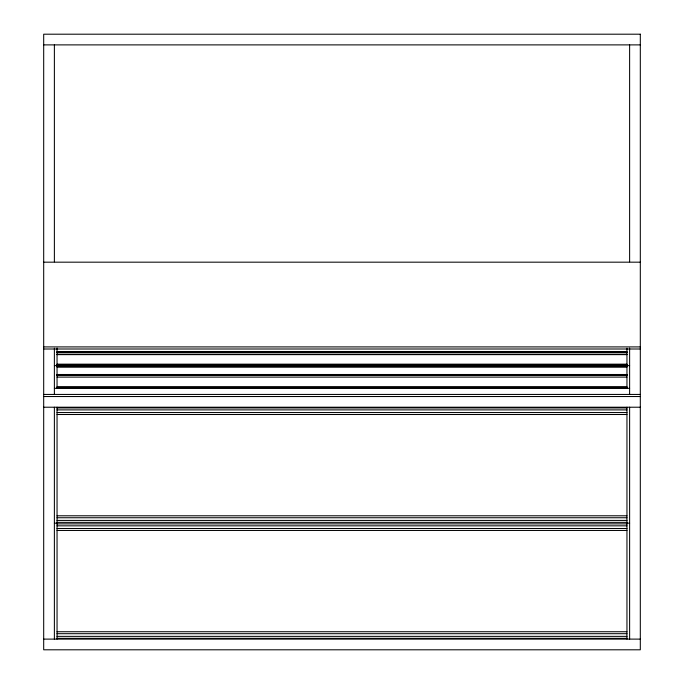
<?xml version="1.0" encoding="UTF-8"?>
<svg xmlns="http://www.w3.org/2000/svg" width="684" height="684" viewBox="0 0 684 684"><rect width="100%" height="100%" fill="white"/><g stroke="black" fill="none" stroke-linecap="round" stroke-linejoin="round"><path stroke-width="1.03" d="M43.691 44.887L640.309 44.887M43.691 262.177L640.309 262.177M43.691 346.908L640.309 346.908M43.691 349.002L640.309 349.002M57.046 351.764L626.954 351.764M57.046 352.012L626.954 352.012M57.046 352.474L626.954 352.474M57.046 352.696L626.954 352.696M57.046 354.38L626.954 354.38M57.046 354.628L626.954 354.628M57.046 364.162L626.954 364.162M57.046 364.546L626.954 364.546M57.046 365.068L626.954 365.068M57.046 365.453L626.954 365.453M54.378 365.607L57.046 365.607M626.954 365.607L629.622 365.607M57.046 365.743L626.954 365.743M57.046 366.128L626.954 366.128M57.046 366.65L626.954 366.65M57.046 367.034L626.954 367.034M57.046 374.49L626.954 374.49M57.046 374.729L626.954 374.729M57.046 375.191L626.954 375.191M57.046 375.413L626.954 375.413M57.046 377.106L626.954 377.106M57.046 386.879L626.954 386.879M57.046 387.264L626.954 387.264M57.046 387.785L626.954 387.785M57.046 388.17L626.954 388.17M54.378 388.332L57.046 388.332L57.046 348.053M629.622 388.332L626.954 388.332L626.954 348.216M43.691 394.437L640.309 394.437M43.691 396.532L640.309 396.532M43.691 407.219L640.309 407.219M57.046 407.929L626.954 407.929M57.046 409.887L626.954 409.887M57.046 412.555L626.954 412.555M57.046 414.513L626.954 414.513M57.046 515.787L626.954 515.787M57.046 517.745L626.954 517.745M57.046 520.413L626.954 520.413M57.046 522.362L626.954 522.362M54.378 523.166L57.046 523.166M626.954 523.166L629.622 523.166M57.046 523.876L626.954 523.876M57.046 525.834L626.954 525.834M57.046 528.501L626.954 528.501M57.046 530.459L626.954 530.459M57.046 631.734L626.954 631.734M57.046 633.692L626.954 633.692M57.046 636.359L626.954 636.359M57.046 638.317L626.954 638.317M43.691 639.112L640.309 639.112M629.622 44.887L629.622 261.818M629.622 348.053L629.622 394.437M629.622 407.219L629.622 639.112M626.954 407.219L626.954 639.112M57.046 407.219L57.046 639.112M54.378 44.887L54.378 261.818M54.378 348.216L54.378 394.437M54.378 407.219L54.378 639.112M640.309 34.2L43.691 34.2L43.691 649.8L640.309 649.8L640.309 34.2"/></g></svg>
